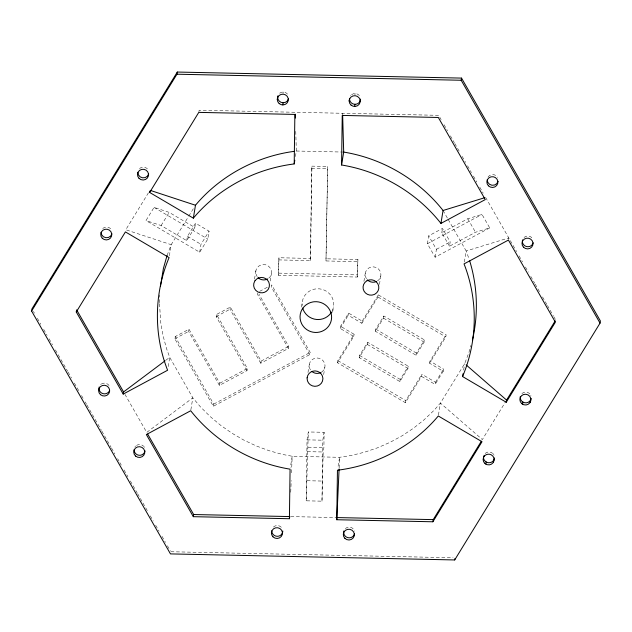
<?xml version="1.0" encoding="UTF-8"?>
<svg xmlns="http://www.w3.org/2000/svg" width="632" height="632" viewBox="0 0 632 632"><rect width="100%" height="100%" fill="white"/><g stroke="black" fill="none" stroke-linecap="round" stroke-linejoin="round"><path stroke-width="0.47" stroke-dasharray="3.16 2.37" d="M159.564 303.692L160.639 321.949L162.945 335.252L166.437 348.327L169.716 357.333L192.815 397.828L200.336 406.747L210.045 416.425L220.584 425.249L231.857 433.149L243.786 440.07L256.276 445.955L269.24 450.758L282.575 454.448L292.189 456.249L339.558 457.307L351.187 455.482L364.569 452.196L377.596 447.788L390.173 442.282L402.197 435.724L413.573 428.164L424.23 419.664L434.073 410.287L440.409 403.082L464.678 363.637L468.786 352.893L470.903 345.435M159.572 302.728L159.627 295.026M357.917 259.507L357.333 277.045L278.388 275.283L278.965 257.745L310.541 258.448L311.892 166.137L327.684 166.493L325.978 260.953L357.562 261.664L357.917 259.507L326.333 258.804M278.388 275.283L278.965 257.745M306.196 500.821L307.018 439.856L308.313 431.964L324.105 432.304L323.892 447.685L323.189 451.991L321.988 501.168L306.196 500.821L308.313 431.964M278.609 259.902L310.193 260.605L311.892 166.137M321.988 501.168L322.81 440.196L324.105 432.304M325.978 260.953L327.684 166.493M357.333 277.045L357.562 261.664M290.736 492.249L291.21 480.573M291.526 472.791L292.189 456.249L290.38 467.317M339.131 467.996L339.558 457.307L337.717 468.541M169.384 255.763L171.201 244.687L188.233 216.989M198.898 111.659L199.135 110.221L438.687 115.324L441.128 119.598M186.716 240.642L187.428 236.336L195.517 223.191L209.073 231.186L207.786 239.078L199.696 252.231L145.976 220.552L154.058 207.399L169.202 212.392L194.806 227.496L186.716 240.642L161.12 225.545L145.976 220.552M168.207 366.552L169.716 357.333L165.805 360.264M309.846 354.568L271.341 287.062L271.697 284.913L310.193 352.411L309.846 354.568L213.34 406.281L174.835 338.776L175.183 336.627L188.976 329.24L219.778 383.237L219.423 385.394L246.993 370.621L247.349 368.464L216.547 314.46L230.332 307.073L261.135 361.077L260.779 363.226L288.358 348.453L288.706 346.304L258.883 294.014M194.806 227.496L195.517 223.191M199.696 252.231L200.984 244.339L209.073 231.186M219.423 385.394L188.62 331.389L188.976 329.24M190.856 409.828L192.815 397.828L146.719 432.414L125.018 394.463M246.993 370.621L216.191 316.616L216.547 314.46M213.34 406.281L213.687 404.125L175.183 336.627M260.779 363.226L229.977 309.23L230.332 307.073M283.002 93.441L283.231 92.003M254.522 279.107L255.881 270.804M257.793 293.019L257.556 294.449L288.358 348.453M270.22 281.027L271.428 273.648M295.413 156.554L296.313 151.016L295.713 129.702M301.448 307.065L302.357 301.527M310.193 260.605L310.541 258.448M342.362 114.716L342.591 113.278M307.989 372.509L309.348 364.206M354.892 94.974L355.129 93.536M332.614 312.327L333.522 306.797M323.655 374.586L324.864 367.208M421.544 376.403L435.124 384.414L435.48 382.265L421.899 374.255L421.544 376.403L405.373 402.718L337.543 362.776L353.754 336.429L340.19 328.427L340.545 326.278L348.627 313.124L362.191 321.127L361.844 323.276L348.272 315.273L348.627 313.124M337.543 362.776L337.891 360.619L354.102 334.273L340.545 326.278M353.754 336.429L354.102 334.273M363.937 281.351L365.296 273.056M359.197 357.617L359.553 355.461L367.666 342.275L408.319 366.244L407.964 368.401L399.874 381.57L359.197 357.617L367.318 344.424L367.666 342.275M379.453 284.361L380.812 276.058M361.844 323.276L377.991 297.032L378.339 294.883L446.145 334.81L445.797 336.959L429.634 363.258L443.214 371.268L435.124 384.414M375.408 331.279L375.756 329.122L383.829 316L424.475 339.945L424.119 342.102L416.046 355.247L375.408 331.279L383.482 318.149L383.829 316M399.874 381.57L400.23 379.413L408.319 366.244M489.705 227.899L435.124 257.224L427.406 243.731L428.701 235.839L442.479 228.436L450.189 241.93L449.486 246.235L475.509 232.26L489.705 227.899L481.995 214.406L467.798 218.767L441.776 232.742L449.486 246.235M405.373 402.718L405.72 400.562L421.899 374.255M416.046 355.247L416.401 353.091L424.475 339.945M435.124 257.224L436.412 249.332L428.701 235.839M441.776 232.742L442.479 228.436M429.634 363.258L429.981 361.101L446.145 334.81M443.214 371.268L443.569 369.112L429.981 361.101M438.45 415.074L440.409 403.082L482.358 439.556L506.074 400.925M464.346 262.059L466.163 250.991L447.875 218.925M463.619 370.091L464.678 363.637M508.547 239.346L508.784 237.916L466.163 250.991L469.11 259.096M167.085 255.423L171.201 244.687L125.768 229.756L148.441 192.807M161.12 225.545L169.202 212.392M340.19 328.427L348.272 315.273M188.755 216.152L193.4 208.6M362.191 321.127L378.339 294.883M435.48 382.265L443.569 369.112M427.406 243.731L481.995 214.406M436.412 249.332L450.189 241.93M259.633 291.376L267.383 287.22M174.835 338.776L188.62 331.389M216.191 316.616L229.977 309.23M219.778 383.237L247.349 368.464M261.135 361.077L288.706 346.304M213.687 404.125L310.193 352.411M307.018 439.856L322.81 440.196M308.108 447.353L323.892 447.685M307.397 451.659L323.189 451.991M307.01 480.723L322.794 481.071M290.744 516.589L336.145 517.561M170.822 551.744L453.081 557.756M296.313 151.016L342.702 152.051M311.537 168.286L327.329 168.641M278.736 273.135L357.688 274.896M377.991 297.032L445.797 336.959M359.553 355.461L400.23 379.413M337.891 360.619L405.72 400.562M383.482 318.149L424.119 342.102M375.756 329.122L416.401 353.091M154.058 207.399L207.786 239.078M187.428 236.336L200.984 244.339M367.318 344.424L407.964 368.401M444.067 124.733L447.488 130.721M450.426 135.848L454.337 142.69M454.827 143.551L459.717 152.099M462.158 156.381L465.587 162.369M467.538 165.789L471.456 172.631M473.408 176.052L476.828 182.04M479.767 187.167L483.188 193.155M485.637 197.437L516.605 251.599M519.054 255.873L522.474 261.861M525.405 266.996L528.344 272.123M530.785 276.405L534.704 283.247M535.186 284.1L540.076 292.656M542.525 296.929L546.925 304.624M547.415 305.485L553.284 315.747M553.774 316.6L555.726 320.021M467.798 218.767L475.509 232.26M33.417 311.442L34.397 313.148M37.328 318.275L40.756 324.263M43.687 329.391L47.108 335.379M49.067 338.799L52.488 344.788M55.419 349.915L67.585 371.189M68.066 372.035L71.456 377.96M74.355 383.039L78.708 390.647M81.512 395.545L83.361 398.784M85.146 401.905L86.466 404.219M86.908 404.986L101.389 430.305M101.87 431.15L111.042 447.187M111.524 448.033L114.898 453.942M117.631 458.714L118.95 461.028M119.875 462.648L121.265 465.073M124.062 469.971L127.933 476.741M130.358 480.976L137.136 492.826M137.618 493.671L142.477 502.171M142.966 503.025L147.367 510.719M150.298 515.846L153.228 520.973M155.67 525.247L159.09 531.236M162.029 536.363L165.45 542.343M167.401 545.764L170.332 550.891M443.056 210.488L447.393 218.087M100.638 384.596A5.53 5.38 9.3 0 1 100.994 384.288M101.381 384.011A5.53 5.38 9.3 0 1 109.06 385.496M485.123 453.468A5.53 5.38 9.3 0 1 492.589 453.31M492.944 453.634A5.53 5.38 9.3 0 1 493.553 454.368M493.805 454.771A5.53 5.38 9.3 0 1 494.027 455.19M521.89 393.57A5.53 5.38 9.3 0 1 530.572 394.866M530.793 395.292A5.53 5.38 9.3 0 1 530.967 395.727M279.66 93.188A5.53 5.38 9.3 0 1 287.987 94.8M350.57 95.732A5.53 5.38 9.3 0 1 350.863 95.369M351.558 94.721A5.53 5.38 9.3 0 1 359.877 96.333M134.869 447.132A5.53 5.38 9.3 0 1 135.13 446.737M135.43 446.374A5.53 5.38 9.3 0 1 135.762 446.034M136.512 445.442A5.53 5.38 9.3 0 1 143.575 446.2M143.899 446.548A5.53 5.38 9.3 0 1 144.444 447.33M139.514 168.594A5.53 5.38 9.3 0 1 148.188 169.897M102.747 228.5A5.53 5.38 9.3 0 1 111.422 229.795M487.983 177.134A5.53 5.38 9.3 0 1 497.558 177.331M524.007 237.466A5.53 5.38 9.3 0 1 532.681 238.77M273.443 527.033A5.53 5.38 9.3 0 1 282.125 528.336M345.333 528.565A5.53 5.38 9.3 0 1 354.552 531.18M268.711 278.175A7.9 7.687 9.3 0 0 270.109 276.713L270.48 276.144A7.9 7.687 9.3 0 0 267.913 265.78A7.9 7.687 9.3 0 0 257.2 267.739L256.829 268.3A7.9 7.687 9.3 0 0 257.177 276.563M321.554 372.106A7.9 7.687 9.3 0 0 324.998 365.873L324.982 365.201A7.9 7.687 9.3 0 0 317.896 358.06L316.521 358.028A7.9 7.687 9.3 0 0 309.253 364.869L309.214 365.541A7.9 7.687 9.3 0 0 310.991 370.526M377.494 280.948A7.9 7.687 9.3 0 0 379.769 270.559A7.9 7.687 9.3 0 0 369.199 267.81L368.614 268.158A7.9 7.687 9.3 0 0 366.528 278.831M332.321 310.628A15.8 15.381 9.3 0 0 332.171 297.625L331.524 296.432A15.8 15.381 9.3 0 0 319.136 288.824L315.02 289.014A15.8 15.381 9.3 0 0 304.901 295.365L304.174 296.503A15.8 15.381 9.3 0 0 302.222 305.54"/><path stroke-width="0.95" d="M289.409 518.722L290.072 469.165C251.26 462.837 215.062 441.642 190.706 410.745L146.363 434.563L193.313 516.676L289.409 518.722L289.756 516.573L193.669 514.527L147.698 434.121M294.204 163.933L294.868 114.424L198.78 112.378L149.642 192.444L193.353 218.159C204.594 204.721 218.34 193.321 233.421 184.505C252.018 173.61 272.827 166.619 294.204 163.933L294.804 160.244M336.777 519.733L337.449 470.216C376.214 465.452 413.17 446.01 438.3 415.99L482.011 441.713L432.865 521.779L336.777 519.733L339.092 468.968M341.572 164.992L342.244 115.427L438.332 117.473L485.281 199.586L440.946 223.404C416.583 192.507 380.385 171.311 341.572 164.992L343.69 152.075L342.647 115.214M160.457 286.415L163.419 268.387L167.085 255.423M31.6 311.023L31.956 308.874L177.308 72.048L461.534 78.099L600.4 320.977L600.044 323.126L454.692 559.952L170.466 553.901L31.6 311.023L176.952 74.205L177.308 72.048M76.275 311.979L125.413 231.912L169.084 257.603C154.058 293.09 153.481 334.383 167.606 370.241L123.216 394.084L76.275 311.979L76.504 310.541M149.642 192.444L149.871 191.006M123.216 394.084L123.572 391.935L76.622 309.822M193.353 218.159L195.47 205.242C206.711 191.804 220.457 180.404 235.538 171.588C253.574 161.065 273.672 154.058 294.378 151.325M193.313 516.676L193.669 514.527M277.282 99.421L277.638 97.273M282.733 104.928L283.089 102.779M349.172 100.954L349.528 98.805M354.631 106.46L354.979 104.304M360.224 101.191L360.58 99.042M600.044 323.126L461.178 80.256L461.534 78.099M440.946 223.404L443.056 210.488C418.7 179.591 382.502 158.403 343.69 152.075M432.865 521.779L433.22 519.623L481.339 441.231M462.569 376.546C477.594 341.067 478.163 299.766 464.046 263.907L508.428 240.065L555.378 322.178L506.232 402.244L462.569 376.546L463.019 373.781M454.692 559.952L454.929 558.514M483.883 456.723L484.12 455.285M485.803 464.117L486.158 461.968M493.379 462.308L493.734 460.151M506.232 402.244L506.588 400.088L555.22 320.858M522.569 404.211L522.925 402.063M530.145 402.402L530.501 400.253M472.459 339.937C478.456 313.938 477.547 286.446 469.695 260.937M331.531 312.097L330.978 312.959A15.8 15.381 9.3 0 1 318.117 319.547L316.743 319.492A15.8 15.381 9.3 0 1 304.355 311.892L303.7 310.699A15.8 15.381 9.3 0 1 302.736 308.179M123.572 391.935L165.023 360.848M376.419 281.54L376.293 281.596A7.9 7.687 9.3 0 1 367.397 279.873M443.056 210.488L484.712 197.721M176.952 74.205L461.178 80.256M337.132 517.576L433.22 519.623M150.922 190.595L195.47 205.242M466.147 364.909L506.588 400.088M295.278 114.202L295.389 118.081M109.66 390.442A5.53 5.38 9.3 0 1 102.763 393.594A5.53 5.38 9.3 0 1 99.177 386.982M494.485 457.947A5.53 5.38 9.3 0 1 488.425 462.719A5.53 5.38 9.3 0 1 483.488 456.778M531.18 398.508A5.53 5.38 9.3 0 1 524.718 402.742A5.53 5.38 9.3 0 1 520.318 396.406M288.476 98.9A5.53 5.38 9.3 0 1 277.661 96.807M277.732 96.341A5.53 5.38 9.3 0 1 277.843 95.882M360.556 99.508A5.53 5.38 9.3 0 1 354.497 104.272A5.53 5.38 9.3 0 1 349.551 98.331M145.052 450.972A5.53 5.38 9.3 0 1 139.064 455.277A5.53 5.38 9.3 0 1 134.095 449.802M148.686 173.998A5.53 5.38 9.3 0 1 137.839 172.37M498.056 181.431A5.53 5.38 9.3 0 1 487.209 179.804M533.179 242.862A5.53 5.38 9.3 0 1 526.361 246.527A5.53 5.38 9.3 0 1 522.538 239.852M282.828 531.046A5.53 5.38 9.3 0 1 277.227 536.315A5.53 5.38 9.3 0 1 271.776 530.809M354.512 533.961A5.53 5.38 9.3 0 1 347.695 537.627A5.53 5.38 9.3 0 1 343.871 530.951M111.919 233.895A5.53 5.38 9.3 0 1 101.073 232.276M267.589 278.933A7.9 7.687 9.3 0 1 260.297 279.162L259.689 278.846A7.9 7.687 9.3 0 1 258.053 277.606M320.961 372.453A7.9 7.687 9.3 0 1 317.691 373.386L316.316 373.354A7.9 7.687 9.3 0 1 311.955 371.49M307.136 377.786L307.097 378.45A7.9 7.687 9.3 0 0 314.886 386.318A7.9 7.687 9.3 0 0 322.889 378.789L322.865 378.118A7.9 7.687 9.3 0 0 315.099 370.929A7.9 7.687 9.3 0 0 307.136 377.786M302.783 308.282L302.057 309.419A15.8 15.381 9.3 0 0 301.59 323.616L302.238 324.808A15.8 15.381 9.3 0 0 321.822 331.365A15.8 15.381 9.3 0 0 331.144 313.488A15.8 15.381 9.3 0 0 314.27 301.748L312.903 301.93A15.8 15.381 9.3 0 0 302.783 308.282M255.083 280.655L254.712 281.216A7.9 7.687 9.3 0 0 257.572 291.763L258.188 292.079A7.9 7.687 9.3 0 0 268 289.622L268.371 289.061A7.9 7.687 9.3 0 0 265.803 278.696A7.9 7.687 9.3 0 0 255.083 280.655M367.081 280.719L366.497 281.074A7.9 7.687 9.3 0 0 364.048 291.17A7.9 7.687 9.3 0 0 374.183 294.512L374.8 294.212A7.9 7.687 9.3 0 0 377.825 283.768A7.9 7.687 9.3 0 0 367.081 280.719M521.787 403.658A5.53 5.38 9.3 0 0 530.825 400.664A5.53 5.38 9.3 0 0 523.572 394.51A5.53 5.38 9.3 0 0 521.787 403.658M351.092 105.125A5.53 5.38 9.3 0 0 360.129 102.123A5.53 5.38 9.3 0 0 352.877 95.969A5.53 5.38 9.3 0 0 351.092 105.125M279.202 103.593A5.53 5.38 9.3 0 0 288.239 100.591A5.53 5.38 9.3 0 0 280.987 94.445A5.53 5.38 9.3 0 0 279.202 103.593M485.021 463.564A5.53 5.38 9.3 0 0 494.058 460.562A5.53 5.38 9.3 0 0 486.806 454.416A5.53 5.38 9.3 0 0 485.021 463.564M135.659 456.122A5.53 5.38 9.3 0 0 144.696 453.128A5.53 5.38 9.3 0 0 137.444 446.974A5.53 5.38 9.3 0 0 135.659 456.122M100.528 394.692A5.53 5.38 9.3 0 0 109.573 391.69A5.53 5.38 9.3 0 0 102.321 385.544A5.53 5.38 9.3 0 0 100.528 394.692M102.289 238.264A5.53 5.38 9.3 0 0 111.572 236.052A5.53 5.38 9.3 0 0 104.888 229.313A5.53 5.38 9.3 0 0 102.289 238.264M139.056 178.366A5.53 5.38 9.3 0 0 148.338 176.146A5.53 5.38 9.3 0 0 141.655 169.408A5.53 5.38 9.3 0 0 139.056 178.366M488.425 185.8A5.53 5.38 9.3 0 0 497.7 183.588A5.53 5.38 9.3 0 0 491.024 176.841A5.53 5.38 9.3 0 0 488.425 185.8M523.549 247.238A5.53 5.38 9.3 0 0 532.823 245.018A5.53 5.38 9.3 0 0 526.148 238.28A5.53 5.38 9.3 0 0 523.549 247.238M344.882 538.338A5.53 5.38 9.3 0 0 354.157 536.118A5.53 5.38 9.3 0 0 347.482 529.379A5.53 5.38 9.3 0 0 344.882 538.338M272.985 536.805A5.53 5.38 9.3 0 0 282.267 534.585A5.53 5.38 9.3 0 0 275.584 527.846A5.53 5.38 9.3 0 0 272.985 536.805"/></g></svg>
